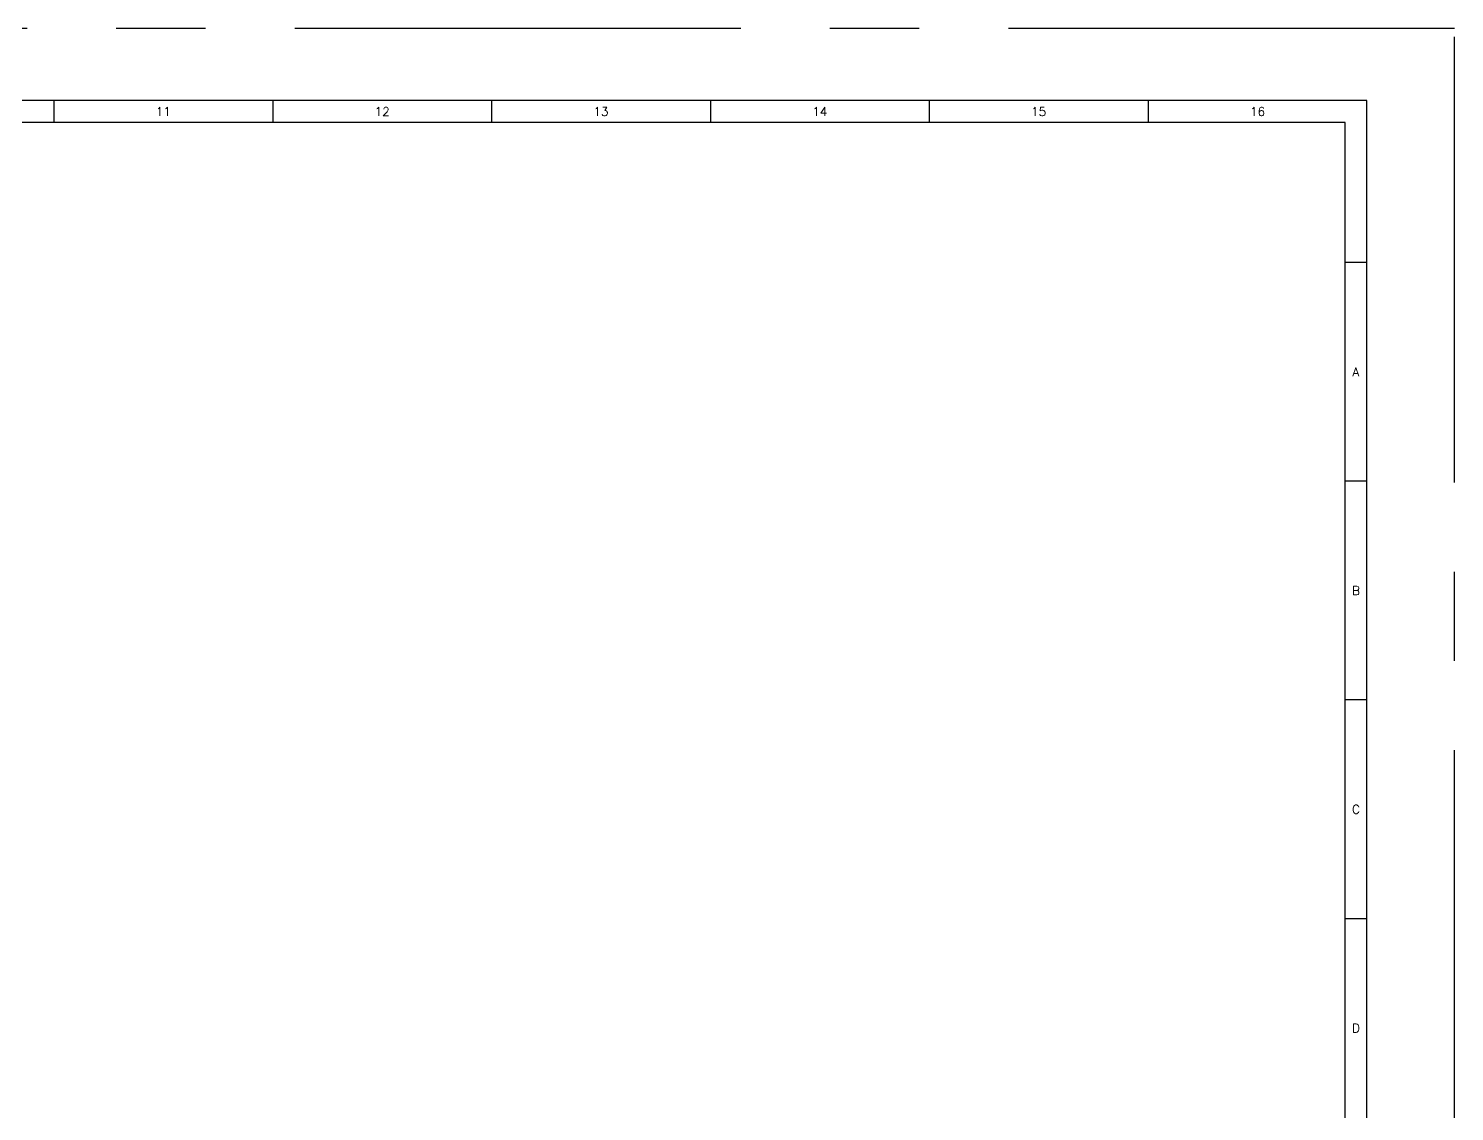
# Model space of a CAD drawing. Extents: x 0 to 9506, y 0 to 789.
# Drawn here: x 9308.45 to 9324.74, y 776.37 to 788.75 of the extents above; entities that cross this region are included whole.
import ezdxf
from ezdxf.enums import TextEntityAlignment as Align

# ---------------------------------------------------------------- set-up
doc = ezdxf.new("R2010")
doc.units = 0
doc.header["$LTSCALE"] = 3
doc.header["$MEASUREMENT"] = 0
doc.linetypes.add('CENTER', pattern=[2, 1.25, -0.25, 0.25, -0.25])
doc.layers.add('DIM', color=7, linetype='CONTINUOUS')
doc.layers.add('KD', color=3, linetype='CONTINUOUS')
doc.styles.get("Standard").update_dxf_attribs({"font": 'romans.shx'})
doc.styles.add('TX', font='TXT.shx')

# ---------------------------------------------------------------- blocks, each defined once
blk = doc.blocks.new('KD')
at = {"layer": 'KD', "color": 3}
for p, q in [((58.871, -1.214), (0, -1.214)), ((58.871, -42.424), (58.871, -1.214))]:
    blk.add_line(p, q, dxfattribs=at)
at = {"layer": 'KD', "color": 6}
for p, q in [((36.795, -1.214), (36.795, -1.582)), ((40.474, -1.214), (40.474, -1.582)), ((44.154, -1.214), (44.154, -1.582)), ((47.833, -1.214), (47.833, -1.582)), ((51.513, -1.214), (51.513, -1.582)), ((55.192, -1.214), (55.192, -1.582)), ((58.871, -3.937), (58.503, -3.937)), ((58.871, -7.616), (58.503, -7.616)), ((58.871, -11.296), (58.503, -11.296)), ((58.871, -14.975), (58.503, -14.975))]:
    blk.add_line(p, q, dxfattribs=at)
at = {"layer": 'KD', "color": 5}
for p, q in [((58.503, -1.582), (0.368, -1.582)), ((58.503, -42.056), (58.503, -1.582))]:
    blk.add_line(p, q, dxfattribs=at)
at = {"layer": 'KD', "color": 8, "linetype": 'CENTER', "ltscale": 2}
blk.add_lwpolyline([(-1.472, -43.638), (60.343, -43.638), (60.343, 0), (-1.472, 0)], close=True, dxfattribs=at)
at = {"layer": 'DIM'}
for tag, p in [('--', (55.888, -41.627)), ('--', (56.775, -41.661)), ('1:', (57.553, -41.661))]:
    blk.add_attdef(tag, p, '', height=0.147, dxfattribs=at)
at = {"layer": 'KD', "color": 6, "style": 'TX'}
for s, height, p in [('11', 0.1472, (38.634, -1.398)), ('12', 0.1472, (42.314, -1.398)), ('13', 0.1472, (45.993, -1.398)), ('14', 0.1472, (49.673, -1.398)), ('15', 0.1472, (53.352, -1.398)), ('16', 0.1472, (57.032, -1.398)), ('A', 0.147, (58.687, -5.777)), ('B', 0.147, (58.687, -9.456)), ('C', 0.147, (58.687, -13.136)), ('D', 0.147, (58.687, -16.815))]:
    blk.add_text(s, height=height, dxfattribs=at).set_placement(p, align=Align.MIDDLE)

msp = doc.modelspace()

# ---------------------------------------------------------------- block references
at = {"layer": 'DIM', "xscale": 0.6794467363194333, "yscale": 0.6794467363194333, "zscale": 0.6794467363194333}
msp.add_blockref('KD', (9283.7428, 788.7518), dxfattribs=at)

doc.saveas('drawing.dxf')
